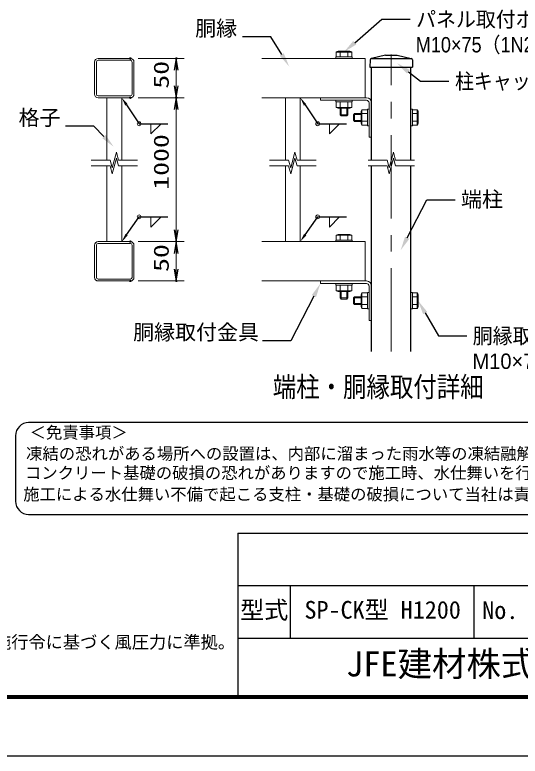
# Model space of a CAD drawing. Units: millimetres, scale not verified. Extents: x -4200 to 4200, y -2970 to 2970.
# Drawn here: x 1271 to 3197, y -2970 to -144 of the extents above; entities that cross this region are included whole.
import ezdxf
from ezdxf.enums import TextEntityAlignment as Align

# ---------------------------------------------------------------- set-up
doc = ezdxf.new("R2010")
doc.units = ezdxf.units.MM
doc.header["$LTSCALE"] = 10
doc.header["$PDMODE"] = 32
doc.header["$PDSIZE"] = 5
doc.linetypes.add('USER2', pattern=[1.125, 0.75, -0.125, 0.125, -0.125])
doc.linetypes.add('USER3', pattern=[50.8, 31.75, -6.35, 6.35, -6.35])
for name, color, linetype, lineweight in [('0-0_D-STR3', 3, 'Continuous', 13), ('0-1_D-STR-TXT', 7, 'Continuous', 25), ('0-4_D-STR1', 1, 'Continuous', 25), ('0-5_D-BMK', 2, 'USER2', 13), ('0-6_D-STR-DIM', 7, 'Continuous', 13), ('0-7_0', 7, 'Continuous', 25), ('0-B_D-STR2', 7, 'Continuous', 13), ('0-C_D-DCR-HCH', 7, 'Continuous', 13), ('0-D_D-TTL', 7, 'Continuous', 25), ('0-E_D-TTL-TXT', 7, 'Continuous', 25)]:
    doc.layers.add(name, color=color, linetype=linetype, lineweight=lineweight)
doc.layers.add('0-8_Defpoints', color=8, linetype='Continuous')
doc.styles.add('ＭＳ ゴシック', font='')
doc.styles.add('ＭＳ Ｐゴシック', font='')
doc.styles.get('ＭＳ ゴシック').set_extended_font_data('MS Gothic')
doc.styles.get('ＭＳ Ｐゴシック').set_extended_font_data('MS PGothic')

# ---------------------------------------------------------------- blocks, each defined once
blk = doc.blocks.new('DARROWS')
at = {"layer": '0-7_0'}
blk.add_line((0, 0), (-9.991, 0), dxfattribs=at)
blk.add_lwpolyline([(-10, -1.667), (0, 0), (-10, 1.667)], dxfattribs=at)
blk = doc.blocks.new('MLeader12')
at = {"layer": '0-1_D-STR-TXT'}
blk.add_lwpolyline([(1610.33, -607.94), (1572.55, -568.45), (1464.55, -568.45)], dxfattribs=at)
blk.add_solid([(1616.83, -601.72), (1603.83, -614.16), (1647.65, -646.96)], dxfattribs=at)
at = {"layer": '0-1_D-STR-TXT', "style": 'ＭＳ Ｐゴシック'}
blk.add_text('格子', height=58.58, dxfattribs=at).set_placement((1285.11, -582.73), align=Align.BOTTOM_LEFT)
blk = doc.blocks.new('MLeader13')
at = {"layer": '0-1_D-STR-TXT'}
blk.add_lwpolyline([(2288.11, -295.15), (2246.93, -228.21), (2138.93, -228.21)], dxfattribs=at)
blk.add_solid([(2295.78, -290.43), (2280.45, -299.86), (2316.41, -341.14)], dxfattribs=at)
at = {"layer": '0-1_D-STR-TXT', "style": 'ＭＳ Ｐゴシック'}
blk.add_text('胴縁', height=58.58, dxfattribs=at).set_placement((1958.24, -242.19), align=Align.BOTTOM_LEFT)
blk = doc.blocks.new('MLeader14')
at = {"layer": '0-1_D-STR-TXT'}
blk.add_lwpolyline([(2566.11, -250.43), (2669.13, -161.16), (2777.13, -161.16)], dxfattribs=at)
blk.add_solid([(2572, -257.23), (2560.21, -243.63), (2525.3, -285.8)], dxfattribs=at)
at = {"layer": '0-1_D-STR-TXT', "style": 'ＭＳ Ｐゴシック'}
for s, width, p in [('パネル取付ボルト', 0.95, (2800.13, -207.81)), ('M10×75（1N2W)', 0.9, (2798.62, -304.83))]:
    blk.add_text(s, height=58.56, dxfattribs=dict(at, width=width)).set_placement(p, align=Align.BOTTOM_LEFT)
blk = doc.blocks.new('MLeader15')
at = {"layer": '0-1_D-STR-TXT'}
blk.add_lwpolyline([(2410.68, -1216.22), (2323.3, -1386.76), (2215.3, -1386.76)], dxfattribs=at)
blk.add_solid([(2402.67, -1212.12), (2418.69, -1220.32), (2435.3, -1168.16)], dxfattribs=at)
at = {"layer": '0-1_D-STR-TXT', "style": 'ＭＳ Ｐゴシック'}
blk.add_text('胴縁取付金具', height=58.58, dxfattribs=at).set_placement((1721.79, -1400.43), align=Align.BOTTOM_LEFT)
blk = doc.blocks.new('MLeader16')
at = {"layer": '0-1_D-STR-TXT'}
blk.add_lwpolyline([(2834.4, -1280.27), (2885.17, -1367.76), (2993.17, -1367.76)], dxfattribs=at)
blk.add_solid([(2826.62, -1284.78), (2842.19, -1275.75), (2807.3, -1233.56)], dxfattribs=at)
at = {"layer": '0-1_D-STR-TXT', "style": 'ＭＳ Ｐゴシック', "width": 0.95}
blk.add_text('胴縁取付金具ボルト', height=58.56, dxfattribs=at).set_placement((3015.85, -1414.57), align=Align.BOTTOM_LEFT)
at = {"layer": '0-1_D-STR-TXT', "style": 'ＭＳ Ｐゴシック'}
blk.add_text('M10×75(1N2W)', height=58.56, dxfattribs=at).set_placement((3014.66, -1511.32), align=Align.BOTTOM_LEFT)
blk = doc.blocks.new('MLeader17')
at = {"layer": '0-1_D-STR-TXT'}
blk.add_lwpolyline([(2765.89, -993.79), (2840.71, -849.77), (2948.71, -849.77)], dxfattribs=at)
blk.add_solid([(2773.87, -997.94), (2757.9, -989.64), (2740.99, -1041.71)], dxfattribs=at)
at = {"layer": '0-1_D-STR-TXT', "style": 'ＭＳ Ｐゴシック'}
blk.add_text('端柱', height=58.58, dxfattribs=at).set_placement((2971.12, -894.01), align=Align.BOTTOM_LEFT)
blk = doc.blocks.new('MLeader18')
at = {"layer": '0-1_D-STR-TXT'}
blk.add_lwpolyline([(2770.83, -361.17), (2817.24, -396.36), (2925.24, -396.36)], dxfattribs=at)
blk.add_solid([(2765.39, -368.34), (2776.27, -354), (2727.8, -328.55)], dxfattribs=at)
at = {"layer": '0-1_D-STR-TXT', "style": 'ＭＳ Ｐゴシック', "width": 0.9}
blk.add_text('柱キャップ', height=58.58, dxfattribs=at).set_placement((2948.57, -443.95), align=Align.BOTTOM_LEFT)
blk = doc.blocks.new('MLeader20')
at = {"layer": '0-6_D-STR-DIM', "lineweight": 25}
blk.add_lwpolyline([(1696.41, -487.05), (1744.77, -559.42), (1854.54, -559.42)], dxfattribs=at)
at = {"layer": '0-6_D-STR-DIM'}
blk.add_solid([(1691.92, -490.05), (1700.9, -484.05), (1678.41, -460.11)], dxfattribs=at)
blk = doc.blocks.new('MLeader21')
at = {"layer": '0-6_D-STR-DIM', "lineweight": 25}
blk.add_lwpolyline([(1697.02, -982.04), (1744.77, -913.99), (1854.54, -913.99)], dxfattribs=at)
at = {"layer": '0-6_D-STR-DIM'}
blk.add_solid([(1701.44, -985.14), (1692.6, -978.94), (1678.41, -1008.56)], dxfattribs=at)
blk = doc.blocks.new('MLeader22')
at = {"layer": '0-6_D-STR-DIM', "lineweight": 25}
blk.add_lwpolyline([(2376.8, -487.05), (2425.16, -559.42), (2534.94, -559.42)], dxfattribs=at)
at = {"layer": '0-6_D-STR-DIM'}
blk.add_solid([(2372.31, -490.05), (2381.29, -484.05), (2358.8, -460.11)], dxfattribs=at)
blk = doc.blocks.new('MLeader23')
at = {"layer": '0-6_D-STR-DIM', "lineweight": 25}
blk.add_lwpolyline([(2377.41, -982.04), (2425.16, -913.99), (2534.94, -913.99)], dxfattribs=at)
at = {"layer": '0-6_D-STR-DIM'}
blk.add_solid([(2381.83, -985.14), (2372.99, -978.94), (2358.8, -1008.56)], dxfattribs=at)

msp = doc.modelspace()

# ---------------------------------------------------------------- linework, layer by layer
at = {"layer": '0-0_D-STR3'}
for p, q in [((2493.8, -310.11), (2493.8, -304.11)), ((2556.8, -304.11), (2493.8, -304.11)), ((2556.8, -310.11), (2493.8, -310.11)), ((2495.9, -285.8), (2495.9, -304.11)), ((2554.7, -285.8), (2495.9, -285.8)), ((2554.7, -304.11), (2495.9, -304.11)), ((2547.34, -283.11), (2503.26, -283.11)), ((2510.62, -285.8), (2510.62, -304.11)), ((2547.34, -283.11), (2539.98, -283.11)), ((2539.98, -285.8), (2539.98, -304.11)), ((2554.7, -285.8), (2554.7, -304.11)), ((2556.8, -310.11), (2556.8, -304.11)), ((2435.3, -460.11), (2611.1, -460.11)), ((2435.3, -460.11), (2435.3, -469.71)), ((2435.3, -469.71), (2611.1, -469.71)), ((2493.8, -475.71), (2493.8, -469.71)), ((2556.8, -469.71), (2493.8, -469.71)), ((2556.8, -475.71), (2493.8, -475.71)), ((2554.7, -475.71), (2495.9, -475.71)), ((2495.9, -497.03), (2495.9, -475.71)), ((2510.62, -497.03), (2510.62, -475.71)), ((2539.98, -497.03), (2539.98, -475.71)), ((2554.7, -497.03), (2554.7, -475.71)), ((2556.8, -475.71), (2556.8, -469.71)), ((2620.7, -479.31), (2620.7, -610.11)), ((2630.3, -479.31), (2630.3, -610.11)), ((2554.7, -497.03), (2495.9, -497.03)), ((2547.34, -499.71), (2503.26, -499.71)), ((2510.3, -499.71), (2510.3, -524.61)), ((2514.2, -499.71), (2514.2, -528.51)), ((2536.4, -499.71), (2536.4, -528.51)), ((2547.34, -499.71), (2539.98, -499.71)), ((2540.3, -499.71), (2540.3, -524.61)), ((2593.38, -505.71), (2614.7, -505.71)), ((2593.38, -564.51), (2593.38, -505.71)), ((2614.7, -503.61), (2620.7, -503.61)), ((2614.7, -566.61), (2614.7, -503.61)), ((2614.7, -564.51), (2614.7, -505.71)), ((2620.7, -566.61), (2620.7, -503.61)), ((2780.3, -503.61), (2786.3, -503.61)), ((2780.3, -566.61), (2780.3, -503.61)), ((2786.3, -566.61), (2786.3, -503.61)), ((2786.3, -564.51), (2786.3, -505.71)), ((2804.61, -505.71), (2786.3, -505.71)), ((2804.61, -564.51), (2804.61, -505.71)), ((2540.3, -524.61), (2510.3, -524.61)), ((2510.3, -524.61), (2514.8, -529.11)), ((2535.8, -529.11), (2514.8, -529.11)), ((2540.3, -524.61), (2535.8, -529.11)), ((2565.8, -520.11), (2561.3, -524.61)), ((2561.3, -545.61), (2561.3, -524.61)), ((2590.7, -524.01), (2561.9, -524.01)), ((2565.8, -550.11), (2565.8, -520.11)), ((2590.7, -520.11), (2565.8, -520.11)), ((2590.7, -557.15), (2590.7, -513.07)), ((2593.38, -520.44), (2614.7, -520.44)), ((2804.61, -520.44), (2786.3, -520.44)), ((2807.3, -557.15), (2807.3, -513.07)), ((2565.8, -550.11), (2561.3, -545.61)), ((2590.7, -546.21), (2561.9, -546.21)), ((2590.7, -550.11), (2565.8, -550.11)), ((2590.7, -557.15), (2590.7, -549.79)), ((2593.38, -549.79), (2614.7, -549.79)), ((2593.38, -564.51), (2614.7, -564.51)), ((2804.61, -549.79), (2786.3, -549.79)), ((2804.61, -564.51), (2786.3, -564.51)), ((2807.3, -557.15), (2807.3, -549.79)), ((2614.7, -566.61), (2620.7, -566.61)), ((2780.3, -566.61), (2786.3, -566.61)), ((2620.7, -610.11), (2630.3, -610.11)), ((2495.9, -984.24), (2495.9, -1002.56)), ((2554.7, -984.24), (2495.9, -984.24)), ((2547.34, -981.56), (2503.26, -981.56)), ((2510.62, -984.24), (2510.62, -1002.56)), ((2547.34, -981.56), (2539.98, -981.56)), ((2539.98, -984.24), (2539.98, -1002.56)), ((2554.7, -984.24), (2554.7, -1002.56)), ((2493.8, -1008.56), (2493.8, -1002.56)), ((2556.8, -1002.56), (2493.8, -1002.56)), ((2556.8, -1008.56), (2493.8, -1008.56)), ((2554.7, -1002.56), (2495.9, -1002.56)), ((2556.8, -1008.56), (2556.8, -1002.56)), ((2435.3, -1158.56), (2611.1, -1158.56)), ((2435.3, -1158.56), (2435.3, -1168.16)), ((2435.3, -1168.16), (2611.1, -1168.16)), ((2493.8, -1174.16), (2493.8, -1168.16)), ((2556.8, -1168.16), (2493.8, -1168.16)), ((2556.8, -1174.16), (2493.8, -1174.16)), ((2554.7, -1174.16), (2495.9, -1174.16)), ((2495.9, -1195.48), (2495.9, -1174.16)), ((2510.62, -1195.48), (2510.62, -1174.16)), ((2539.98, -1195.48), (2539.98, -1174.16)), ((2554.7, -1195.48), (2554.7, -1174.16)), ((2556.8, -1174.16), (2556.8, -1168.16)), ((2620.7, -1177.76), (2620.7, -1308.56)), ((2630.3, -1177.76), (2630.3, -1308.56)), ((2554.7, -1195.48), (2495.9, -1195.48)), ((2547.34, -1198.16), (2503.26, -1198.16)), ((2510.3, -1198.16), (2510.3, -1223.06)), ((2514.2, -1198.16), (2514.2, -1226.96)), ((2536.4, -1198.16), (2536.4, -1226.96)), ((2547.34, -1198.16), (2539.98, -1198.16)), ((2540.3, -1198.16), (2540.3, -1223.06)), ((2590.7, -1255.6), (2590.7, -1211.52)), ((2593.38, -1204.16), (2614.7, -1204.16)), ((2593.38, -1262.96), (2593.38, -1204.16)), ((2614.7, -1202.06), (2620.7, -1202.06)), ((2614.7, -1265.06), (2614.7, -1202.06)), ((2614.7, -1262.96), (2614.7, -1204.16)), ((2620.7, -1265.06), (2620.7, -1202.06)), ((2780.3, -1202.06), (2786.3, -1202.06)), ((2780.3, -1265.06), (2780.3, -1202.06)), ((2786.3, -1265.06), (2786.3, -1202.06)), ((2786.3, -1262.96), (2786.3, -1204.16)), ((2804.61, -1204.16), (2786.3, -1204.16)), ((2804.61, -1262.96), (2804.61, -1204.16)), ((2807.3, -1255.6), (2807.3, -1211.52)), ((2540.3, -1223.06), (2510.3, -1223.06)), ((2510.3, -1223.06), (2514.8, -1227.56)), ((2535.8, -1227.56), (2514.8, -1227.56)), ((2540.3, -1223.06), (2535.8, -1227.56)), ((2565.8, -1218.56), (2561.3, -1223.06)), ((2561.3, -1244.06), (2561.3, -1223.06)), ((2590.7, -1222.46), (2561.9, -1222.46)), ((2565.8, -1248.56), (2565.8, -1218.56)), ((2590.7, -1218.56), (2565.8, -1218.56)), ((2593.38, -1218.88), (2614.7, -1218.88)), ((2804.61, -1218.88), (2786.3, -1218.88)), ((2565.8, -1248.56), (2561.3, -1244.06)), ((2590.7, -1244.66), (2561.9, -1244.66)), ((2590.7, -1248.56), (2565.8, -1248.56)), ((2590.7, -1255.6), (2590.7, -1248.24)), ((2593.38, -1248.24), (2614.7, -1248.24)), ((2593.38, -1262.96), (2614.7, -1262.96)), ((2614.7, -1265.06), (2620.7, -1265.06)), ((2780.3, -1265.06), (2786.3, -1265.06)), ((2804.61, -1248.24), (2786.3, -1248.24)), ((2804.61, -1262.96), (2786.3, -1262.96)), ((2807.3, -1255.6), (2807.3, -1248.24)), ((2620.7, -1308.56), (2630.3, -1308.56))]:
    msp.add_line(p, q, dxfattribs=at)
for centre, radius, start, end in [((2503.26, -294.55), 11.43, 49.92558, 130.07442), ((2525.3, -324.58), 41.47, 69.26918, 110.73082), ((2547.34, -294.55), 11.43, 49.92558, 130.07442), ((2611.1, -479.31), 19.2, 0, 90), ((2611.1, -479.31), 9.6, 0, 90), ((2503.26, -488.28), 11.43, 229.92558, 310.07442), ((2525.3, -458.25), 41.47, 249.26918, 290.73082), ((2547.34, -488.28), 11.43, 229.92558, 310.07442), ((2602.13, -513.07), 11.43, 139.92558, 220.07442), ((2795.87, -513.07), 11.43, 319.92558, 40.07442), ((2632.16, -535.11), 41.47, 159.26918, 200.73082), ((2765.83, -535.11), 41.47, 339.26918, 20.73082), ((2602.13, -557.15), 11.43, 139.92558, 220.07442), ((2795.87, -557.15), 11.43, 319.92558, 40.07442), ((2503.26, -992.99), 11.43, 49.92558, 130.07442), ((2525.3, -1023.02), 41.47, 69.26918, 110.73082), ((2547.34, -992.99), 11.43, 49.92558, 130.07442), ((2611.1, -1177.76), 19.2, 0, 90), ((2611.1, -1177.76), 9.6, 0, 90), ((2503.26, -1186.73), 11.43, 229.92558, 310.07442), ((2525.3, -1156.7), 41.47, 249.26918, 290.73082), ((2547.34, -1186.73), 11.43, 229.92558, 310.07442), ((2602.13, -1211.52), 11.43, 139.92558, 220.07442), ((2795.87, -1211.52), 11.43, 319.92558, 40.07442), ((2632.16, -1233.56), 41.47, 159.26918, 200.73082), ((2765.83, -1233.56), 41.47, 339.26918, 20.73082), ((2602.13, -1255.6), 11.43, 139.92558, 220.07442), ((2795.87, -1255.6), 11.43, 319.92558, 40.07442)]:
    msp.add_arc(centre, radius, start, end, dxfattribs=at)
at = {"layer": '0-4_D-STR1'}
for p, q in [((2682.8, -298.11), (2629.43, -310.37)), ((2630.3, -310.11), (2780.3, -310.11)), ((2630.3, -310.11), (2780.3, -310.11)), ((2682.8, -298.11), (2727.8, -298.11)), ((2727.8, -298.11), (2781.17, -310.37)), ((2624.77, -316.12), (2624.3, -343.11)), ((2785.83, -316.12), (2786.3, -343.11)), ((2624.3, -343.11), (2786.3, -343.11)), ((2630.3, -697.82), (2630.3, -343.11)), ((2780.3, -697.82), (2780.3, -343.11)), ((2630.3, -1427.75), (2630.3, -720.02)), ((2780.3, -1427.75), (2780.3, -720.02))]:
    msp.add_line(p, q, dxfattribs=at)
for centre, start, end in [((2630.77, -316.22), 102.93782, 179), ((2779.83, -316.22), 1, 77.06218)]:
    msp.add_arc(centre, 6, start, end, dxfattribs=at)
at = {"layer": '0-5_D-BMK', "linetype": 'USER3'}
msp.add_line((2705.3, -1427.75), (2705.3, -295.11), dxfattribs=at)
at = {"layer": '0-6_D-STR-DIM'}
for p, q in [((1741.11, -310.11), (1916.26, -310.11)), ((1886.26, -415.11), (1886.26, -355.11)), ((1741.11, -460.11), (1916.26, -460.11)), ((1741.11, -460.11), (1916.26, -460.11)), ((1886.26, -963.56), (1886.26, -505.11)), ((1789.56, -559.42), (1789.56, -598.19)), ((1828.33, -559.42), (1789.56, -598.19)), ((2469.95, -559.42), (2469.95, -598.19)), ((2508.72, -559.42), (2469.95, -598.19)), ((1789.56, -913.99), (1789.56, -952.76)), ((1828.33, -913.99), (1789.56, -952.76)), ((2469.95, -913.99), (2469.95, -952.76)), ((2508.72, -913.99), (2469.95, -952.76)), ((1741.11, -1008.56), (1916.26, -1008.56)), ((1741.11, -1008.56), (1916.26, -1008.56)), ((1886.26, -1053.56), (1886.26, -1113.56)), ((1741.11, -1158.56), (1916.26, -1158.56))]:
    msp.add_line(p, q, dxfattribs=at)
for centre in [(1744.77, -559.42), (2425.16, -559.42), (1744.77, -913.99), (2425.16, -913.99)]:
    msp.add_circle(centre, 7.51, dxfattribs=at)
at = {"layer": '0-8_Defpoints'}
for p in [(1711.11, -310.11), (1886.26, -310.11), (1711.11, -460.11), (1886.26, -460.11), (1711.11, -1008.56), (1711.11, -1158.56), (1886.26, -1158.56)]:
    msp.add_point(p, dxfattribs=at)
at = {"layer": '0-B_D-STR2'}
for p, q in [((1588.71, -310.11), (1711.11, -310.11)), ((2211.86, -310.11), (2606.3, -310.11)), ((2606.3, -460.11), (2606.3, -310.11)), ((2606.3, -460.11), (2606.3, -310.11)), ((1574.91, -446.31), (1574.91, -323.91)), ((1581.81, -446.31), (1581.81, -323.91)), ((1588.71, -317.01), (1711.11, -317.01)), ((1718.01, -446.31), (1718.01, -323.91)), ((1724.91, -446.31), (1724.91, -323.91)), ((1588.71, -453.21), (1711.11, -453.21)), ((1588.71, -460.11), (1711.11, -460.11)), ((1621.41, -697.82), (1621.41, -460.11)), ((1678.41, -697.82), (1678.41, -460.11)), ((2211.86, -460.11), (2606.3, -460.11)), ((2301.8, -697.82), (2301.8, -460.11)), ((2358.8, -697.82), (2358.8, -460.11)), ((1621.41, -1008.56), (1621.41, -720.02)), ((1678.41, -1008.56), (1678.41, -720.02)), ((2301.8, -1008.56), (2301.8, -720.02)), ((2358.8, -1008.56), (2358.8, -720.02)), ((1588.71, -1008.56), (1711.11, -1008.56)), ((1588.71, -1015.46), (1711.11, -1015.46)), ((2211.86, -1008.56), (2606.3, -1008.56)), ((2606.3, -1158.56), (2606.3, -1008.56)), ((2606.3, -1158.56), (2606.3, -1008.56)), ((1574.91, -1144.76), (1574.91, -1022.36)), ((1581.81, -1144.76), (1581.81, -1022.36)), ((1718.01, -1144.76), (1718.01, -1022.36)), ((1724.91, -1144.76), (1724.91, -1022.36)), ((1588.71, -1151.66), (1711.11, -1151.66)), ((1588.71, -1158.56), (1711.11, -1158.56)), ((2211.86, -1158.56), (2606.3, -1158.56))]:
    msp.add_line(p, q, dxfattribs=at)
for centre, radius, start, end in [((1588.71, -323.91), 13.8, 90, 180), ((1711.11, -323.91), 13.8, 0, 90), ((1588.71, -323.91), 6.9, 90, 180), ((1711.11, -323.91), 6.9, 0, 90), ((1588.71, -446.31), 13.8, 180, 270), ((1588.71, -446.31), 6.9, 180, 270), ((1711.11, -446.31), 13.8, 270, 0), ((1711.11, -446.31), 6.9, 270, 0), ((1588.71, -1022.36), 13.8, 90, 180), ((1588.71, -1022.36), 6.9, 90, 180), ((1711.11, -1022.36), 13.8, 0, 90), ((1711.11, -1022.36), 6.9, 0, 90), ((1588.71, -1144.76), 13.8, 180, 270), ((1588.71, -1144.76), 6.9, 180, 270), ((1711.11, -1144.76), 13.8, 270, 0), ((1711.11, -1144.76), 6.9, 270, 0)]:
    msp.add_arc(centre, radius, start, end, dxfattribs=at)
at = {"layer": '0-C_D-DCR-HCH'}
for p, q in [((1641.87, -727.82), (1657.95, -667.82)), ((1665.99, -697.82), (1657.95, -667.82)), ((2322.26, -727.82), (2338.34, -667.82)), ((2346.38, -697.82), (2338.34, -667.82)), ((2697.26, -727.82), (2713.34, -667.82)), ((2721.38, -697.82), (2713.34, -667.82)), ((1561.41, -697.82), (1633.83, -697.82)), ((1641.87, -727.82), (1633.83, -697.82)), ((1641.87, -750.02), (1657.95, -690.02)), ((1665.99, -720.02), (1657.95, -690.02)), ((1665.99, -697.82), (1738.41, -697.82)), ((2241.8, -697.82), (2314.22, -697.82)), ((2322.26, -727.82), (2314.22, -697.82)), ((2322.26, -750.02), (2338.34, -690.02)), ((2346.38, -720.02), (2338.34, -690.02)), ((2346.38, -697.82), (2418.8, -697.82)), ((2616.8, -697.82), (2689.22, -697.82)), ((2697.26, -727.82), (2689.22, -697.82)), ((2697.26, -750.02), (2713.34, -690.02)), ((2721.38, -720.02), (2713.34, -690.02)), ((2721.38, -697.82), (2793.8, -697.82)), ((1561.41, -720.02), (1633.83, -720.02)), ((1641.87, -750.02), (1633.83, -720.02)), ((1665.99, -720.02), (1738.41, -720.02)), ((2241.8, -720.02), (2314.22, -720.02)), ((2322.26, -750.02), (2314.22, -720.02)), ((2346.38, -720.02), (2418.8, -720.02)), ((2616.8, -720.02), (2689.22, -720.02)), ((2697.26, -750.02), (2689.22, -720.02)), ((2721.38, -720.02), (2793.8, -720.02))]:
    msp.add_line(p, q, dxfattribs=at)
at = {"layer": '0-D_D-TTL'}
for p, q in [((2120.32, -2119.77), (2120.32, -2739.77)), ((2120.32, -2119.77), (3920.32, -2119.77)), ((2120.32, -2319.77), (3920.32, -2319.77)), ((2320.32, -2319.77), (2320.32, -2519.77)), ((3020.32, -2319.77), (3020.32, -2519.77)), ((2120.32, -2519.77), (3920.32, -2519.77))]:
    msp.add_line(p, q, dxfattribs=at)
at = {"layer": '0-D_D-TTL', "color": 2}
msp.add_lwpolyline([(-4199.68, 2970.23), (4200.32, 2970.23), (4200.32, -2969.77), (-4199.68, -2969.77)], close=True, dxfattribs=at)
at = {"layer": '0-D_D-TTL'}
for points in [[(-3929.68, 2750.23), (3930.32, 2750.23), (3930.32, -2749.77), (-3929.68, -2749.77)], [(-3927.18, 2747.73), (3927.82, 2747.73), (3927.82, -2747.27), (-3927.18, -2747.27)], [(-3924.68, 2745.23), (3925.32, 2745.23), (3925.32, -2744.77), (-3924.68, -2744.77)], [(-3922.18, 2742.73), (3922.82, 2742.73), (3922.82, -2742.27), (-3922.18, -2742.27)], [(-3919.68, 2740.23), (3920.32, 2740.23), (3920.32, -2739.77), (-3919.68, -2739.77)]]:
    msp.add_lwpolyline(points, close=True, dxfattribs=at)
at = {"layer": '0-E_D-TTL-TXT', "color": 2}
for p, q in [((3769.25, -1698.38), (1323.7, -1698.38)), ((1273.7, -1748.38), (1273.7, -1998.38)), ((1323.7, -2048.38), (3769.25, -2048.38))]:
    msp.add_line(p, q, dxfattribs=at)
for centre, start, end in [((1323.7, -1748.38), 90, 180), ((1323.7, -1998.38), 180, 270)]:
    msp.add_arc(centre, 50, start, end, dxfattribs=at)

# ---------------------------------------------------------------- block references
at = {"layer": '0-1_D-STR-TXT'}
for name in ['MLeader14', 'MLeader13', 'MLeader18', 'MLeader12', 'MLeader17', 'MLeader15', 'MLeader16']:
    msp.add_blockref(name, (0, 0), dxfattribs=at)
at = {"layer": '0-6_D-STR-DIM', "xscale": 4.5, "yscale": 4.5}
for p, rotation in [((1886.26, -310.11), 90), ((1886.26, -460.11), 270), ((1886.26, -460.11), 90), ((1886.26, -1008.56), 270), ((1886.26, -1008.56), 90), ((1886.26, -1158.56), 270)]:
    msp.add_blockref('DARROWS', p, dxfattribs=dict(at, rotation=rotation))
at = {"layer": '0-6_D-STR-DIM'}
for name in ['MLeader20', 'MLeader22', 'MLeader21', 'MLeader23']:
    msp.add_blockref(name, (0, 0), dxfattribs=at)

# ---------------------------------------------------------------- texts
at = {"layer": '0-1_D-STR-TXT', "style": 'ＭＳ ゴシック', "width": 0.85}
msp.add_text('端柱・胴縁取付詳細', height=76.98, dxfattribs=at).set_placement((2253.89, -1623.71), align=Align.BOTTOM_LEFT)
at = {"layer": '0-6_D-STR-DIM', "style": 'ＭＳ ゴシック', "width": 1.35}
for s, p in [('50', (1874.86, -425.61)), ('1000', (1874.86, -810.84)), ('50', (1874.86, -1124.06))]:
    msp.add_text(s, height=57.7, rotation=90, dxfattribs=at).set_placement(p, align=Align.BOTTOM_LEFT)
at = {"layer": '0-E_D-TTL-TXT', "style": 'ＭＳ ゴシック'}
for s, height, p in [('＜免責事項＞ \u3000\u3000', 45.67, (1327.41, -1772.56)), ('凍結の恐れがある場所への設置は、内部に溜まった雨水等の凍結融解により支柱の破損や', 45.67, (1313.88, -1853.06)), ('コンクリート基礎の破損の恐れがありますので施工時、水仕舞いを行ってください。', 45.67, (1309.77, -1926.48)), ('施工による水仕舞い不備で起こる支柱・基礎の破損について当社は責任を負いかねます。 ', 45.67, (1302.78, -2007.98)), ('型式', 67.35, (2129.36, -2466.3)), ('SP-CK型 H1200', 67.35, (2374.69, -2465.77)), ('No.', 67.35, (3052.1, -2467.37)), ('（設計条件）風荷重：昭和57年改正 建築基準法・同施行令に基づく風圧力に準拠。', 48.11, (-350.28, -2573.38)), ('JFE建材株式会社', 96.21, (2533.01, -2694.72))]:
    msp.add_text(s, height=height, dxfattribs=at).set_placement(p, align=Align.BOTTOM_LEFT)

doc.saveas('drawing.dxf')
